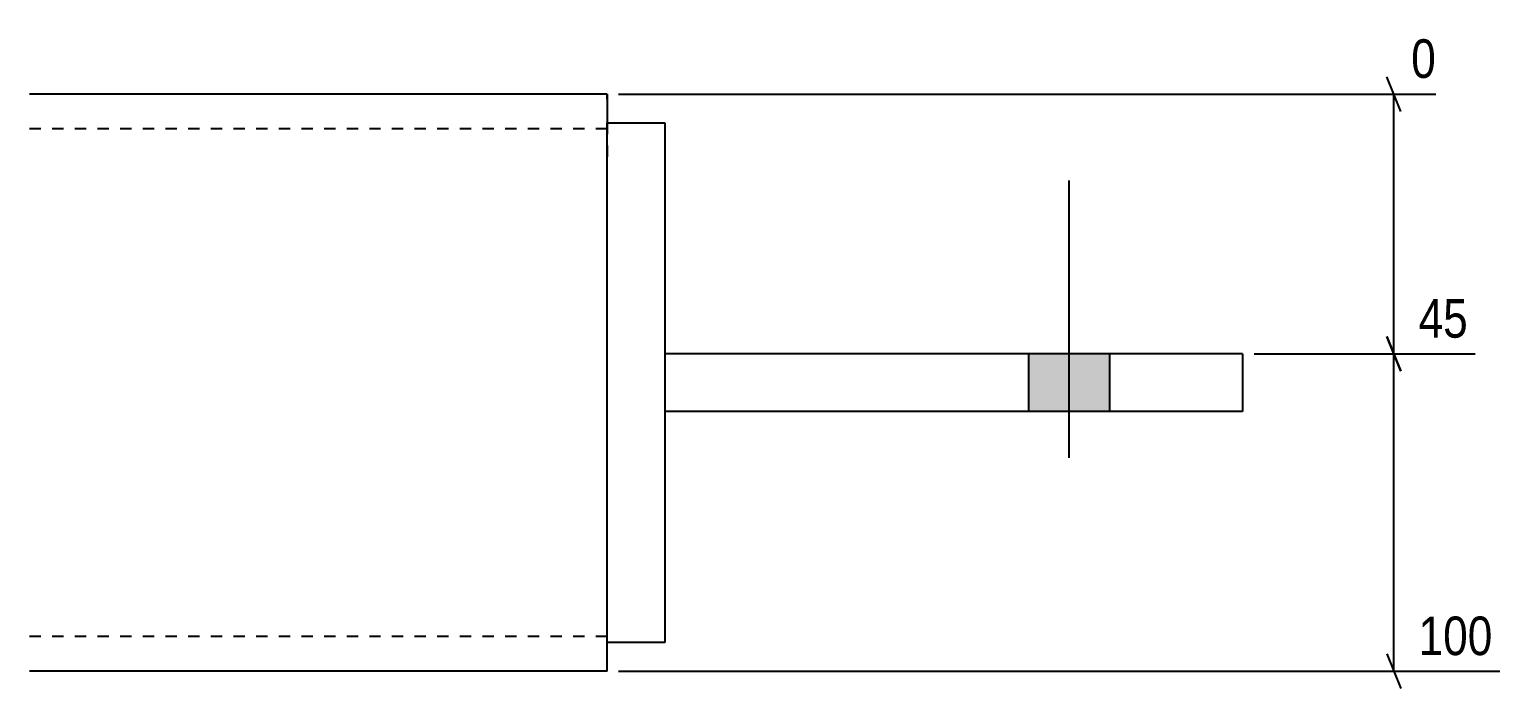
# Model space of a CAD drawing. Header units: millimetres. Extents: x 5 to 26008, y 5 to 1207.
# Drawn here: x 16422.3 to 16677, y 56.8 to 171 of the extents above; entities that cross this region are included whole.
import ezdxf

# ---------------------------------------------------------------- set-up
doc = ezdxf.new("R2010")
doc.units = ezdxf.units.MM
doc.linetypes.add('DXK_LINE_DOT2', pattern=[3.9198, 1.9599, -1.9599])
doc.layers.add('MÅLSÆTNING', color=7, linetype='Continuous')
doc.layers.add('STÅL', color=7, linetype='Continuous')
doc.styles.add('Arial Narrow', font='ARIALN.TTF', dxfattribs={"height": 0.2})

msp = doc.modelspace()

# ---------------------------------------------------------------- hatches: boundary and pattern name
at = {"layer": 'STÅL', "linetype": 'Continuous'}
msp.add_hatch(color=96, dxfattribs=at).paths.add_polyline_path([(16609.34, 114.8), (16595.34, 114.8), (16595.34, 104.8), (16609.34, 104.8)])
msp.add_hatch(color=96, dxfattribs=at).paths.add_polyline_path([(16609.34, 114.8), (16595.34, 114.8), (16595.34, 104.8), (16609.34, 104.8)])

# ---------------------------------------------------------------- linework, layer by layer
at = {"layer": 'MÅLSÆTNING', "color": 7, "linetype": 'Continuous'}
for p, q in [((16659.73, 156.8), (16657.33, 162.8)), ((16524.34, 159.8), (16665.79, 159.8)), ((16658.53, 114.8), (16658.53, 159.8)), ((16659.73, 111.8), (16657.33, 117.8)), ((16657.33, 117.8), (16659.73, 111.8)), ((16634.34, 114.8), (16672.61, 114.8)), ((16634.34, 114.8), (16672.61, 114.8)), ((16658.53, 59.8), (16658.53, 114.8)), ((16657.33, 62.8), (16659.73, 56.8)), ((16524.34, 59.8), (16676.87, 59.8))]:
    msp.add_line(p, q, dxfattribs=at)
at = {"layer": 'STÅL', "color": 2, "linetype": 'Continuous'}
for p, q in [((16522.34, 159.8), (16422.34, 159.8)), ((16522.34, 159.8), (16522.34, 158.89)), ((16522.34, 158.89), (16522.34, 154.8)), ((16522.34, 64.8), (16522.34, 154.8)), ((16522.34, 154.8), (16532.34, 154.8)), ((16532.34, 154.8), (16532.34, 64.8)), ((16632.34, 114.8), (16532.34, 114.8)), ((16532.34, 114.8), (16532.34, 104.8)), ((16632.34, 114.8), (16632.34, 104.8)), ((16632.34, 104.8), (16532.34, 104.8)), ((16522.34, 59.8), (16522.34, 64.8)), ((16532.34, 64.8), (16522.34, 64.8)), ((16522.34, 59.8), (16422.34, 59.8))]:
    msp.add_line(p, q, dxfattribs=at)
at = {"layer": 'STÅL', "color": 7, "linetype": 'DXK_LINE_DOT2'}
for p, q in [((16522.34, 158.89), (16522.34, 159.8)), ((16522.34, 153.8), (16422.34, 153.8)), ((16522.34, 154.8), (16522.34, 147.8)), ((16522.34, 64.8), (16522.34, 147.8)), ((16522.34, 65.8), (16422.34, 65.8))]:
    msp.add_line(p, q, dxfattribs=at)
at = {"layer": 'STÅL', "color": 96, "linetype": 'Continuous'}
for p, q in [((16602.34, 96.8), (16602.34, 144.8)), ((16602.34, 96.8), (16602.34, 144.8)), ((16595.34, 104.8), (16595.34, 114.8)), ((16595.34, 104.8), (16595.34, 114.8)), ((16609.34, 104.8), (16609.34, 114.8)), ((16609.34, 104.8), (16609.34, 114.8))]:
    msp.add_line(p, q, dxfattribs=at)

# ---------------------------------------------------------------- wipeouts: each hides what was drawn before it
at = {"color": 0, "linetype": 'Continuous'}
for points in [[(16672.73, 116.2), (16672.73, 126), (16661.4, 126), (16661.4, 116.2)], [(16677, 61.2), (16677, 71), (16661.4, 71), (16661.4, 61.2)]]:
    msp.add_wipeout(points, dxfattribs=at).dxf.layer = 'MÅLSÆTNING'

# ---------------------------------------------------------------- next in the draw order: texts
at = {"layer": 'MÅLSÆTNING', "color": 3, "linetype": 'Continuous', "style": 'Arial Narrow'}
for s, p in [('45', (16662.8, 117.6)), ('100', (16662.8, 62.6))]:
    msp.add_text(s, height=6.681, dxfattribs=at).set_placement(p)

# ---------------------------------------------------------------- next in the draw order: wipeouts: each hides what was drawn before it
at = {"color": 0, "linetype": 'Continuous'}
msp.add_wipeout([(16667.19, 161.2), (16667.19, 171), (16660.13, 171), (16660.13, 161.2)], dxfattribs=at).dxf.layer = 'MÅLSÆTNING'

# ---------------------------------------------------------------- next in the draw order: texts
at = {"layer": 'MÅLSÆTNING', "color": 3, "linetype": 'Continuous', "style": 'Arial Narrow'}
msp.add_text('0', height=6.68, dxfattribs=at).set_placement((16661.53, 162.6))

doc.saveas('drawing.dxf')
